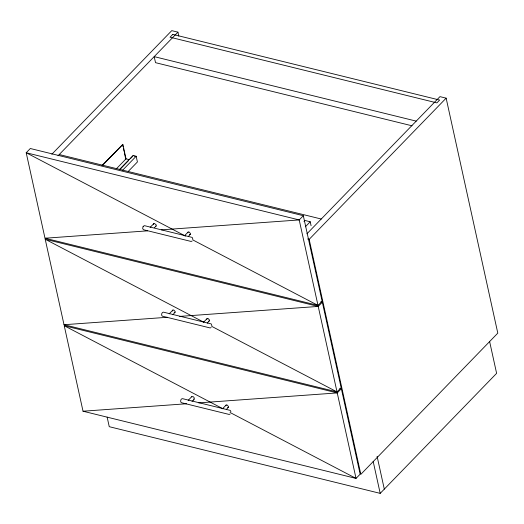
<?xml version="1.0" encoding="UTF-8"?>
<svg xmlns="http://www.w3.org/2000/svg" width="524" height="524" viewBox="0 0 524 524"><rect width="100%" height="100%" fill="white"/><g stroke="black" fill="none" stroke-linecap="round" stroke-linejoin="round"><path stroke-width="0.79" d="M192.878 239.285L192.203 237.418L144.434 225.661L143.157 226.375M211.893 325.777L211.218 323.911L163.449 312.153C161.739 312.062 160.907 315.304 162.361 316.188L210.111 327.939L211.107 327.579M143.157 226.381L142.626 228.326L143.34 229.695L191.09 241.446L192.092 241.086M154.495 227.691L156.244 225.87L156.231 224.907L154.383 223.453L153.63 223.807L153.578 224.527M188.267 236.671L190.631 233.704L189.033 231.955L188.109 232.04L187.847 232.853M172.986 314.728L175.35 311.76L173.752 310.012L172.828 310.097L172.599 311.02M207.281 323.164L209.646 320.197L208.048 318.454L207.124 318.533L206.862 319.345M191.666 396.792C194.751 395.443 195.36 400.408 192.007 401.22M226.303 409.663L228.661 406.69L227.069 404.947L226.145 405.032L225.877 405.838M150.165 227.364L153.814 223.604M184.461 235.807L188.109 232.04M169.187 313.856L172.828 310.097M203.482 322.299L207.124 318.533M188.201 400.349L191.843 396.589M222.497 408.792L226.145 405.032M51.837 154.259L171.761 30.634L177.931 32.154L178.815 36.149M58.013 155.779L177.931 32.154M102.029 165.44L122.852 144.414L126.029 158.851L116.354 168.82M102.37 165.525L122.852 144.414M46.243 238.178L45.215 239.239L64.013 324.723L337.017 391.913L341.124 387.675L322.332 302.191L320.747 301.798M119.42 169.579L133.076 155.504L136.161 156.263L137.419 161.968L128.315 171.355M120.631 168.741L128.596 160.534M130.306 158.772L132.579 156.427M122.511 170.339L136.161 156.263M65.264 324.67L64.236 325.732L83.028 411.216L356.032 478.405L360.145 474.174L341.347 388.684L339.762 388.297M303.317 215.698L322.109 301.182L318.002 305.42L44.999 238.23L26.2 152.746L30.307 148.508L303.317 215.698L299.204 219.936L161.51 229.846M303.986 221.619L305.073 220.499L310.215 221.763L311.086 225.713M305.322 226.807L310.215 221.763M306.868 233.848L439.964 96.639L446.14 98.158L497.8 333.14L360.833 474.338L309.167 239.363L446.14 98.158M322.332 302.191L318.225 306.429L179.712 316.398M341.347 388.684L337.24 392.921L198.727 402.891M107.138 417.091L109.247 426.687L380.195 493.366L496.614 373.343L489.586 341.373M230.128 414.071L229.126 414.438L181.376 402.687C179.981 401.908 180.669 398.574 182.47 398.646L230.219 410.397L230.933 411.759M156.067 226.073L155.497 226.224M190.363 234.516L189.439 234.595M175.082 312.566L174.158 312.651M209.384 321.009L208.807 321.16M194.103 399.059L193.657 399.196M228.399 407.502L227.829 407.652M44.999 238.23L147.657 230.842M64.013 324.723L167.49 317.275M83.028 411.216L186.505 403.768M416.22 121.116L154.194 56.631L155.523 62.67L411.995 125.793M134.439 156.159L135.723 156.473M126.029 158.851L129.114 159.61M59.225 154.528L321.258 219.019M307.621 238.983L309.167 239.363M185.496 236.088L26.2 152.746L299.204 219.936L318.002 305.42L192.734 239.881M203.79 322.208L45.215 239.239L318.225 306.429L337.017 391.913L211.755 326.373M222.805 408.7L64.236 325.732L337.24 392.921L356.032 478.405L230.049 412.486M377.097 456.358L384.302 489.128M373.167 461.395L380.195 493.366M133.076 155.504L133.148 155.838M122.511 144.329L123.022 146.661M123.363 148.22L124.05 151.325M124.391 152.884L125.753 159.1M172.796 34.388L170.051 37.211L436.885 102.881L439.623 100.058L172.796 34.388"/></g></svg>
